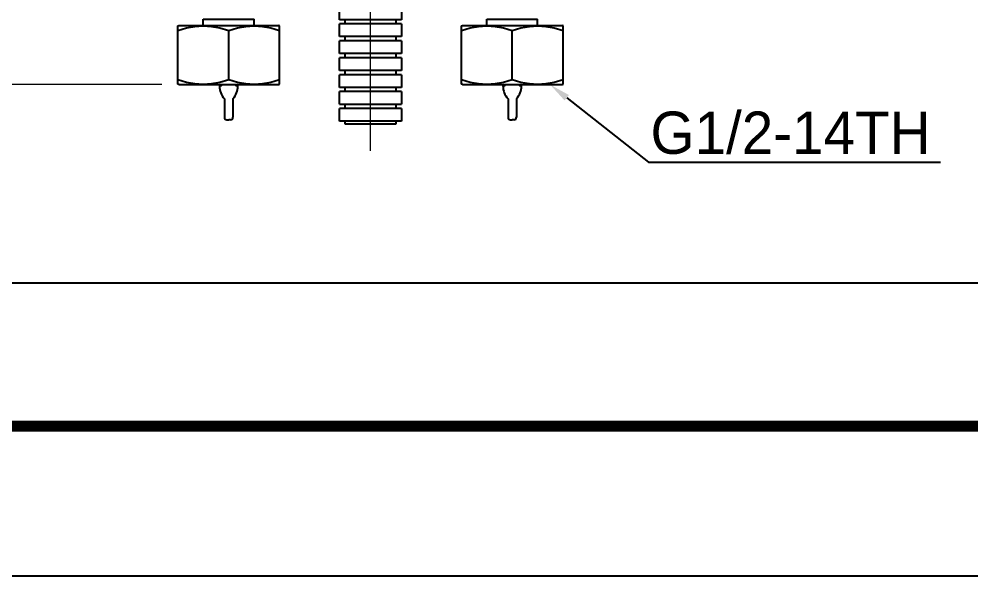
# Model space of a CAD drawing. Extents: x 0 to 1128, y 0 to 827.
# Drawn here: x 637.3 to 862.2, y 0 to 131.7 of the extents above; entities that cross this region are included whole.
import ezdxf
from ezdxf import colors
from ezdxf.entities.mleader import LeaderData, LeaderLine
from ezdxf.math import Vec2, Vec3

# ---------------------------------------------------------------- set-up
doc = ezdxf.new("R2010")
doc.units = 0
doc.header["$LTSCALE"] = 10
doc.header["$MEASUREMENT"] = 0
doc.header["$PDMODE"] = 3
doc.header["$PDSIZE"] = -10
doc.linetypes.add('CENTER2', pattern=[28.575000000000003, 19.05, -3.175, 3.175, -3.175])
doc.layers.get('0').update_dxf_attribs({"linetype": 'CONTINUOUS'})
doc.layers.get('DEFPOINTS').update_dxf_attribs({"linetype": 'CONTINUOUS'})
doc.layers.add('1', color=7, linetype='CONTINUOUS')
doc.layers.add('DEF_LAYER_ASSEM_MEMBER', color=7, linetype='CONTINUOUS')
doc.layers.add('Cneter', color=1, linetype='CENTER2', lineweight=13)
doc.styles.add('Daelim Dimension', font='')
doc.styles.get("Standard").update_dxf_attribs({"font": ''})
doc.styles.get('Daelim Dimension').set_extended_font_data('나눔고딕')
doc.styles.get('Standard').set_extended_font_data('GulimChe')
doc.dimstyles.new('DEFAULT', dxfattribs={"dimscale": 2, "dimtxt": 2, "dimasz": 2, "dimexe": 0, "dimexo": 2, "dimgap": 1, "dimtad": 1, "dimdec": 0, "dimzin": 9, "dimdsep": 46, "dimtxsty": 'Daelim Dimension', "dimcen": 0.5, "dimclrd": 5, "dimclre": 5, "dimclrt": 256, "dimadec": 1, "dimazin": 0, "dimtfac": 1, "dimtdec": 0, "dimtix": 1, "dimtmove": 0, "dimatfit": 3, "dimfxl": 1, "dimtolj": 1, "dimtzin": 1, "dimlwd": 9, "dimlwe": 9, "dimarcsym": 0})

# ---------------------------------------------------------------- blocks, each defined once
blk = doc.blocks.new('*D6')
at = {"color": 5, "lineweight": 9, "ltscale": 0.5, "transparency": 16777216}
for p, q in [((689.6203208819757, 338.4670944213868), (437.655172348023, 338.4670944213868)), ((437.655172348023, 334.4670944213868), (437.655172348023, 120.1504698660865)), ((671.0164640513756, 116.1504698660865), (437.655172348023, 116.1504698660865))]:
    blk.add_line(p, q, dxfattribs=at)
at = {"color": 5, "ltscale": 0.5, "transparency": 16777216}
for points in [[(436.9885056813563, 334.4670944213868), (438.3218390146897, 334.4670944213868), (437.655172348023, 338.4670944213868)], [(436.9885056813563, 120.1504698660865), (438.3218390146897, 120.1504698660865), (437.655172348023, 116.1504698660865)]]:
    blk.add_solid(points, dxfattribs=at)
at = {"layer": 'DEFPOINTS', "color": 0, "ltscale": 0.5, "transparency": 16777216}
for p in [(693.6203208819757, 338.4670944213868), (437.655172348023, 116.1504698660865), (675.0164640513756, 116.1504698660866)]:
    blk.add_point(p, dxfattribs=at)
at = {"color": 7, "ltscale": 0.5, "transparency": 16777216, "insert": (430.2259877986667, 227.3087821437365), "char_height": 10, "attachment_point": 5, "rotation": 90, "style": 'Daelim Dimension'}
blk.add_mtext('\\A1;550', dxfattribs=at)

msp = doc.modelspace()

# ---------------------------------------------------------------- linework, layer by layer
at = {"color": 7, "linetype": 'Continuous'}
for p, q in [((684.5930030831369, 115.8297365332728), (684.7930030818097, 115.8297365332728)), ((688.9930030814139, 115.8297365332728), (688.793003082741, 115.8297365332728)), ((751.5930030831369, 115.8297365332728), (751.7930030818097, 115.8297365332728)), ((755.9930030814139, 115.8297365332728), (755.793003082741, 115.8297365332728)), ((685.7930030833231, 112.8297365337385), (685.7930030833231, 108.4297365324346)), ((687.7930030812277, 112.8297365337385), (687.7930030812277, 108.4297365324346)), ((752.7930030833231, 112.8297365337385), (752.7930030833231, 108.4297365324346)), ((754.7930030812277, 112.8297365337385), (754.7930030812277, 108.4297365324346)), ((686.3930030822521, 107.8297365335056), (686.7930030822754, 107.8297365335056)), ((687.1930030822987, 107.8297365335056), (686.7930030822754, 107.8297365335056)), ((753.3930030822521, 107.8297365335056), (753.7930030822754, 107.8297365335056)), ((754.1930030822987, 107.8297365335056), (753.7930030822754, 107.8297365335056))]:
    msp.add_line(p, q, dxfattribs=at)
at = {"ltscale": 0.5}
for p, q in [((712.9930019378662, 111.4964065551758), (727.5930004119873, 111.4964065551758)), ((726.2930030822754, 106.7664184570312), (714.2930030822754, 106.7664184570312))]:
    msp.add_line(p, q, dxfattribs=at)
at = {"color": 5}
msp.add_line((18.14486312866211, 69.27593994140625), (926.736156463623, 69.27593994140625), dxfattribs=at)
at = {"ltscale": 0.5}
msp.add_lwpolyline([(0, 0), (1128.400001525879, 0), (1128.400001525879, 826.8000030517578), (0, 826.8000030517578)], close=True, dxfattribs=at)
at = {"color": 5, "linetype": 'ByBlock', "lineweight": 200, "const_width": 2.6}
msp.add_lwpolyline([(18.14486312866211, 35.40284729003906), (1110.144863128662, 35.40284729003906), (1110.144863128662, 807.6028442382812), (18.14486312866211, 807.6028442382812)], close=True, dxfattribs=at)
at = {"color": 7, "linetype": 'Continuous'}
for centre, radius, start, end in [((688.9430030826479, 115.8297365332728), 4.3499999995, 180, 223.6028189724682), ((684.7930030818097, 116.2297365331797), 0.4000000001, 270, 0), ((684.6430030819029, 115.8297365332728), 4.3499999995, 316.3971810275039, 0), ((688.793003082741, 116.2297365331797), 0.4000000001, 180, 270), ((755.9430030826479, 115.8297365332728), 4.3499999995, 180, 223.6028189724682), ((751.7930030818097, 116.2297365331797), 0.4000000001, 270, 0), ((751.6430030819029, 115.8297365332728), 4.3499999995, 316.3971810275039, 0), ((755.793003082741, 116.2297365331797), 0.4000000001, 180, 270), ((686.3930030822521, 108.4297365324346), 0.59999999888, 180, 270), ((687.1930030822987, 108.4297365324346), 0.59999999888, 270, 0), ((753.3930030822521, 108.4297365324346), 0.59999999888, 180, 270), ((754.1930030822987, 108.4297365324346), 0.59999999888, 270, 0)]:
    msp.add_arc(centre, radius, start, end, dxfattribs=at)
at = {"layer": '1', "color": 7, "linetype": 'Continuous'}
for p, q in [((712.9930019378662, 131.4964065551758), (712.9930019378662, 134.4964065551758)), ((727.5930004119873, 134.4964065551758), (727.5930004119873, 131.4964065551758)), ((727.5930004119873, 131.4964065551758), (712.9930019378662, 131.4964065551758)), ((712.9930019378662, 127.4964065551758), (712.9930019378662, 130.4964065551758)), ((727.5930004119873, 130.4964065551758), (712.9930019378662, 130.4964065551758)), ((714.2930011749268, 130.4964065551758), (714.2930011749268, 131.4964065551758)), ((726.2930011749268, 131.4964065551758), (726.2930011749268, 130.4964065551758)), ((727.5930004119873, 130.4964065551758), (727.5930004119873, 127.4964065551758)), ((727.5930004119873, 127.4964065551758), (712.9930019378662, 127.4964065551758)), ((712.9930019378662, 123.4964065551758), (712.9930019378662, 126.4964065551758)), ((727.5930004119873, 126.4964065551758), (712.9930019378662, 126.4964065551758)), ((714.2930011749268, 126.4964065551758), (714.2930011749268, 127.4964065551758)), ((726.2930011749268, 127.4964065551758), (726.2930011749268, 126.4964065551758)), ((727.5930004119873, 126.4964065551758), (727.5930004119873, 123.4964065551758)), ((727.5930004119873, 123.4964065551758), (712.9930019378662, 123.4964065551758)), ((712.9930019378662, 119.4964065551758), (712.9930019378662, 122.4964065551758)), ((727.5930004119873, 122.4964065551758), (712.9930019378662, 122.4964065551758)), ((714.2930011749268, 122.4964065551758), (714.2930011749268, 123.4964065551758)), ((726.2930011749268, 123.4964065551758), (726.2930011749268, 122.4964065551758)), ((727.5930004119873, 122.4964065551758), (727.5930004119873, 119.4964065551758)), ((727.5930004119873, 119.4964065551758), (712.9930019378662, 119.4964065551758)), ((714.2930011749268, 118.4964065551758), (714.2930011749268, 119.4964065551758)), ((726.2930011749268, 119.4964065551758), (726.2930011749268, 118.4964065551758)), ((712.9930019378662, 115.4964065551758), (712.9930019378662, 118.4964065551758)), ((727.5930004119873, 118.4964065551758), (712.9930019378662, 118.4964065551758)), ((727.5930004119873, 118.4964065551758), (727.5930004119873, 115.4964065551758)), ((727.5930004119873, 115.4964065551758), (712.9930019378662, 115.4964065551758)), ((714.2930011749268, 114.4964065551758), (714.2930011749268, 115.4964065551758)), ((726.2930011749268, 115.4964065551758), (726.2930011749268, 114.4964065551758)), ((712.9930019378662, 111.4964065551758), (712.9930019378662, 114.4964065551758)), ((727.5930004119873, 114.4964065551758), (712.9930019378662, 114.4964065551758)), ((727.5930004119873, 114.4964065551758), (727.5930004119873, 111.4964065551758)), ((712.9930038452148, 107.4964065551758), (712.9930038452148, 110.4964065551758)), ((727.5930023193359, 110.4964065551758), (712.9930038452148, 110.4964065551758)), ((714.2930030822754, 110.4964065551758), (714.2930030822754, 111.4964065551758)), ((726.2930030822754, 111.4964065551758), (726.2930030822754, 110.4964065551758)), ((727.5930023193359, 110.4964065551758), (727.5930023193359, 107.4964065551758)), ((727.5930023193359, 107.4964065551758), (712.9930038452148, 107.4964065551758)), ((714.2930030822754, 106.7664184570312), (714.2930030822754, 107.4964065551758)), ((726.2930030822754, 107.4964065551758), (726.2930030822754, 106.7664184570312))]:
    msp.add_line(p, q, dxfattribs=at)
at = {"layer": 'Cneter', "lineweight": 5, "ltscale": 0.5}
msp.add_open_spline([(720.2930011749268, 100.4979564564601), (720.2930011749268, 338.0788650512695), (720.2930011749268, 480.8553237915039)], degree=1, knots=[0, 0, 0.0338348888377074, 1, 1], dxfattribs=at)
at = {"layer": 'DEF_LAYER_ASSEM_MEMBER', "color": 7, "linetype": 'Continuous'}
for p, q in [((680.7930030822754, 130.1504698660865), (680.7930030822754, 131.6504698660865)), ((680.7939323460755, 131.6504698660865), (692.7920738184755, 131.6504698660865)), ((692.7930030822754, 130.1504698660865), (692.7930030822754, 131.6504698660865)), ((747.7930030822754, 130.1504698660865), (747.7930030822754, 131.6504698660865)), ((747.7939323460755, 131.6504698660865), (759.7920738184753, 131.6504698660865)), ((759.7930030822754, 130.1504698660865), (759.7930030822754, 131.6504698660865)), ((674.7928578495755, 130.0213707652865), (675.0164640513754, 130.1504698660865)), ((674.7930030822754, 116.2794851207864), (674.7930030822754, 130.0214546113866)), ((675.0164640513754, 130.1504698660865), (698.5695421131754, 130.1504698660865)), ((686.7930030822754, 117.3504698660863), (686.7930030822754, 128.9504698660867)), ((698.7931483149755, 130.0213707652865), (698.5695421131754, 130.1504698660865)), ((698.7930030822754, 116.2794851207864), (698.7930030822754, 130.0214546113866)), ((741.7928578495755, 130.0213707652865), (742.0164640513754, 130.1504698660865)), ((741.7930030822754, 116.2794851207864), (741.7930030822754, 130.0214546113866)), ((742.0164640513754, 130.1504698660865), (765.5695421131754, 130.1504698660865)), ((753.7930030822754, 117.3504698660863), (753.7930030822754, 128.9504698660867)), ((765.7931483149755, 130.0213707652865), (765.5695421131754, 130.1504698660865)), ((765.7930030822754, 116.2794851207864), (765.7930030822754, 130.0214546113866)), ((674.7930030822754, 117.3515170899864), (676.8588126893753, 116.7596583112863)), ((696.7283200307754, 116.7599243043869), (698.7930030822754, 117.3515171905865)), ((741.7930030822754, 117.3515170899864), (743.8588126893753, 116.7596583112863)), ((763.7283200307754, 116.7599243043869), (765.7930030822754, 117.3515171905865)), ((675.0164640513754, 116.1504698660865), (674.7928578495755, 116.2795689668865)), ((675.0164640513754, 116.1504698660865), (698.5695421131754, 116.1504698660865)), ((698.5695421131754, 116.1504698660865), (698.7931483149755, 116.2795689668865)), ((742.0164640513754, 116.1504698660865), (741.7928578495755, 116.2795689668865)), ((742.0164640513754, 116.1504698660865), (765.5695421131754, 116.1504698660865)), ((765.5695421131754, 116.1504698660865), (765.7931483149755, 116.2795689668865))]:
    msp.add_line(p, q, dxfattribs=at)
for points in [[(674.7930030822754, 128.9494226422867), (676.8588126893753, 129.5412814209867), (678.8363157519755, 129.8995198770863), (680.7961618884754, 130.0214545586869), (682.7559914414753, 129.8991930614866), (684.7319752355754, 129.541015427887), (686.7930030822754, 128.9504698660867)], [(686.7930030822754, 128.9504698660867), (688.8551574845756, 129.5412814209867), (690.8326605470754, 129.8995198770863), (692.7925066836754, 130.0214545586869), (694.7523362365755, 129.8991930614866), (696.7283200307754, 129.541015427887), (698.7930030822754, 128.9494225415865)], [(741.7930030822754, 128.9494226422867), (743.8588126893753, 129.5412814209867), (745.8363157519755, 129.8995198770863), (747.7961618884754, 130.0214545586869), (749.7559914414753, 129.8991930614866), (751.7319752355754, 129.541015427887), (753.7930030822754, 128.9504698660867)], [(753.7930030822754, 128.9504698660867), (755.8551574845756, 129.5412814209867), (757.8326605470754, 129.8995198770863), (759.7925066836754, 130.0214545586869), (761.7523362365755, 129.8991930614866), (763.7283200307754, 129.541015427887), (765.7930030822754, 128.9494225415865)], [(676.8588126893753, 116.7596583112863), (678.8363157519755, 116.4014198551868), (680.7961618884754, 116.2794851735871), (682.7559914414753, 116.4017466706864), (684.7319752355754, 116.7599243043869), (686.7930030822754, 117.3504698660863)], [(686.7930030822754, 117.3504698660863), (688.8551574845756, 116.7596583112863), (690.8326605470754, 116.4014198551868), (692.7925066836754, 116.2794851735871), (694.7523362365755, 116.4017466706864), (696.7283200307754, 116.7599243043869)], [(743.8588126893753, 116.7596583112863), (745.8363157519755, 116.4014198551868), (747.7961618884754, 116.2794851735871), (749.7559914414753, 116.4017466706864), (751.7319752355754, 116.7599243043869), (753.7930030822754, 117.3504698660863)], [(753.7930030822754, 117.3504698660863), (755.8551574845756, 116.7596583112863), (757.8326605470754, 116.4014198551868), (759.7925066836754, 116.2794851735871), (761.7523362365755, 116.4017466706864), (763.7283200307754, 116.7599243043869)]]:
    msp.add_lwpolyline(points, dxfattribs=at)

# ---------------------------------------------------------------- dimensions: what is measured, and where the dimension line sits
at = {"color": 5, "ltscale": 0.5}
dim = msp.add_linear_dim(base=(437.655172348023, 116.1504698660865), p1=(693.6203208819754, 338.4670944213867), p2=(675.0164640513754, 116.1504698660865), angle=90, text='550', dimstyle='DEFAULT', override={"dimtxt": 5, "dimdec": 0, "dimclrd": 5, "dimclre": 5, "dimclrt": 7}, dxfattribs=at)
dim.commit()
dim.dimension.update_dxf_attribs({"geometry": '*D6', "text_midpoint": (430.2259877986667, 227.3087821437365)})

# ---------------------------------------------------------------- leaders
at = {"ltscale": 0.5}
ml = msp.add_multileader_mtext('Standard', dxfattribs=at)
ml.set_content('{\\f나눔고딕|b0|i0|c129|p50;G1/2-14TH}', color=256)
ml.set_leader_properties(color=5)
ml.build(insert=Vec2(0, 0))
ml.multileader.update_dxf_attribs({"text_left_attachment_type": 6, "text_right_attachment_type": 6, "dogleg_length": 0.36, "arrow_head_size": 5})
ctx = ml.context
ctx.base_point, ctx.char_height, ctx.arrow_head_size, ctx.landing_gap_size, ctx.plane_origin = Vec3(786.3647530527479, 97.78310158717068), 10, 5, 0.09, Vec3(766.5318984985352, 115.1210761355105)
ctx.left_attachment, ctx.right_attachment = 6, 6
notes = []
notes.append((ctx, [(0, (1, 1, 0), (786.0047530527479, 97.78310158717068), (1, 0), 0.36, [(0, [(762.7403281336756, 116.1504698660865)], 0, [])])]))
ctx.mtext.insert, ctx.mtext.flow_direction = Vec3(786.454753052748, 109.7831015871707), 5
for ctx, leaders in notes:
    for number, flags, end, landing, length, lines in leaders:
        leader = LeaderData()
        leader.index, (leader.has_last_leader_line, leader.has_dogleg_vector, leader.attachment_direction) = number, flags
        leader.last_leader_point, leader.dogleg_vector, leader.dogleg_length = Vec3(end), Vec3(landing), length
        for number, points, colour, breaks in lines:
            line = LeaderLine()
            line.index, line.vertices, line.color, line.breaks = number, Vec3.list(points), colors.encode_raw_color(colour), breaks
            leader.lines.append(line)
        ctx.leaders.append(leader)

doc.saveas('drawing.dxf')
